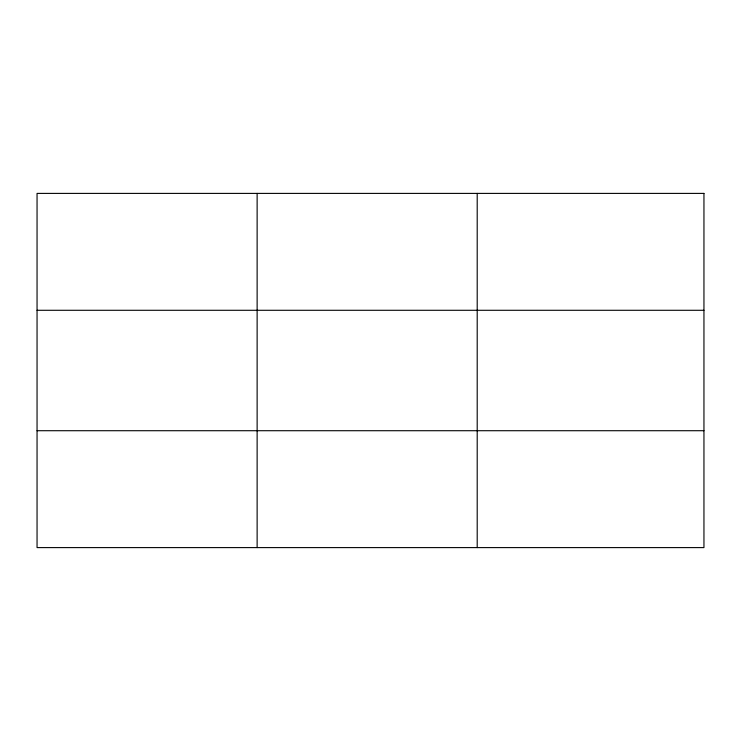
<?xml version="1.0" encoding="UTF-8"?>
<svg xmlns="http://www.w3.org/2000/svg" width="741" height="741" viewBox="0 0 741 741"><rect width="100%" height="100%" fill="white"/><g stroke="black" fill="none" stroke-linecap="round" stroke-linejoin="round"><path stroke-width="1.11" d="M257.127 547.599L257.127 193.401M477.204 547.599L477.204 193.401M37.05 310.284L703.95 310.284M37.05 430.716L703.95 430.716M703.95 193.401L703.95 547.599L37.05 547.599L37.05 193.401L703.95 193.401"/></g></svg>
